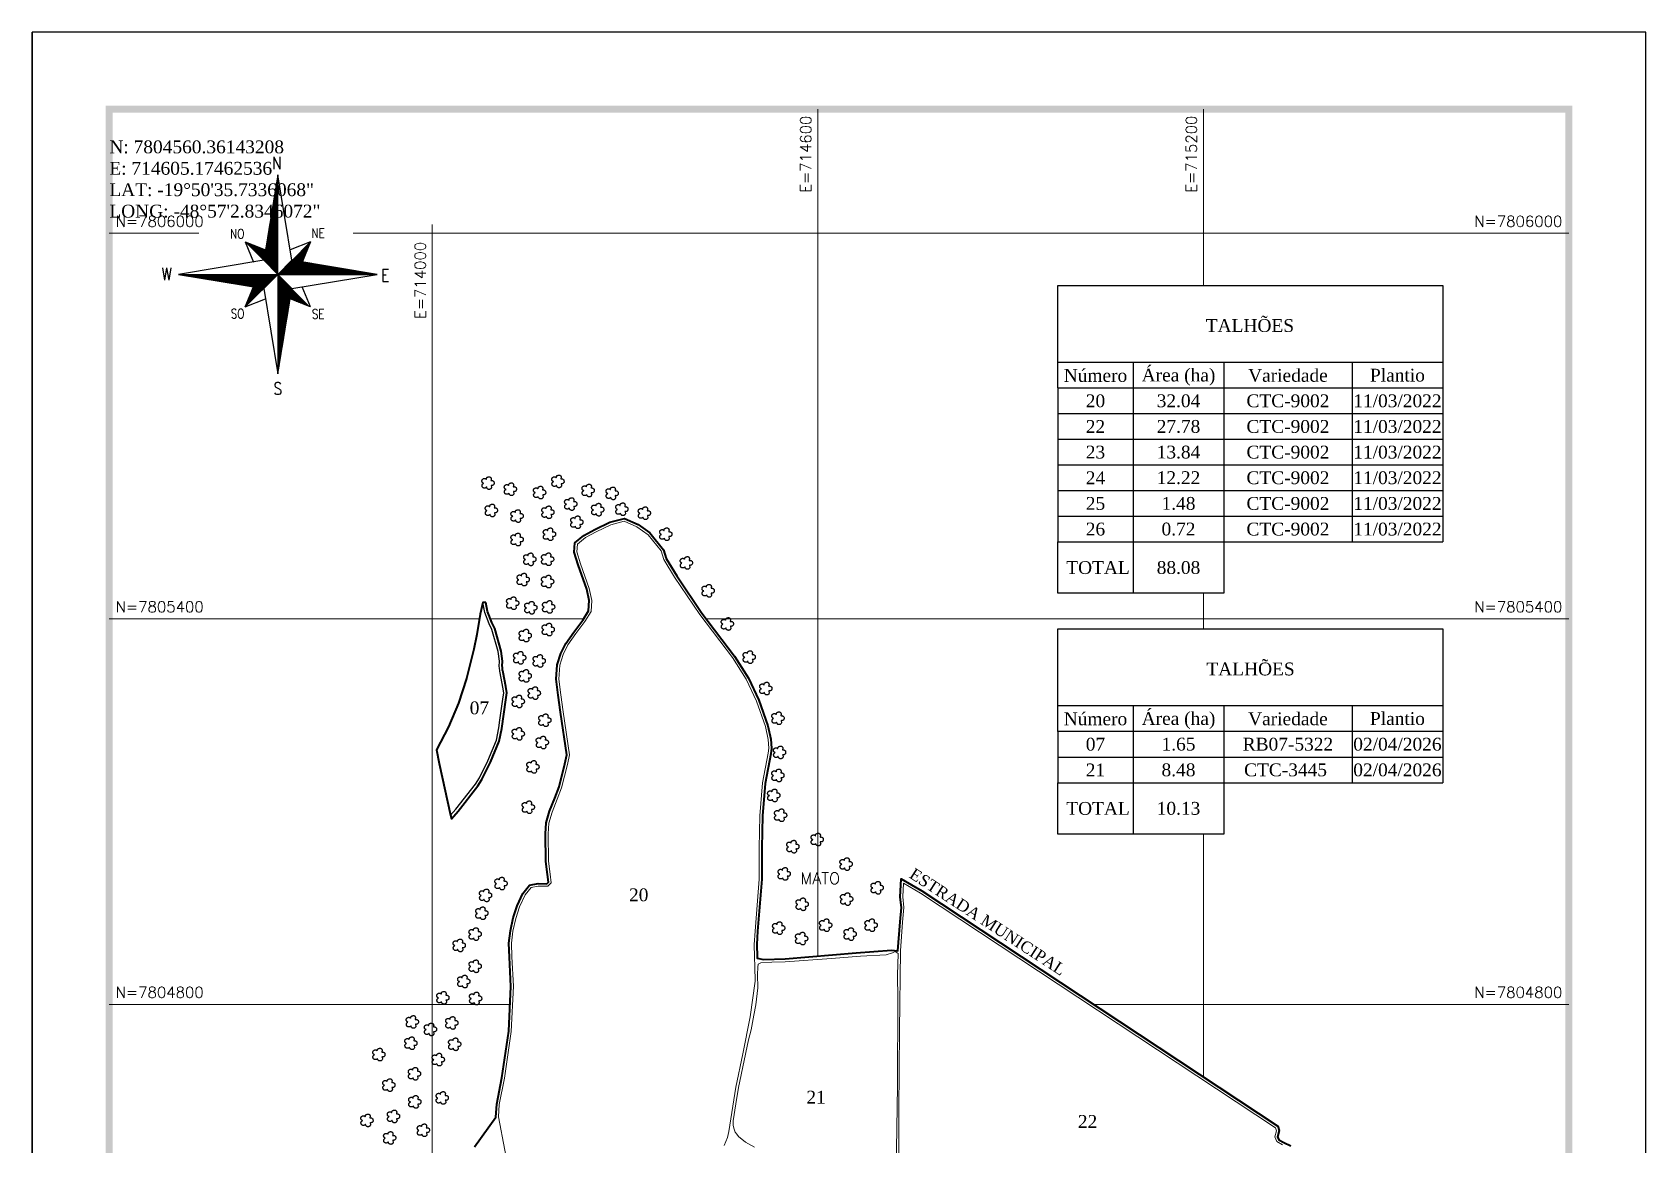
# Model space of a CAD drawing. Extents: x 713378 to 715888, y 7802762 to 7806313.
# Drawn here: x 713378 to 715888, y 7804581 to 7806313 of the extents above; entities that cross this region are included whole.
import ezdxf
from ezdxf.enums import TextEntityAlignment as Align

# ---------------------------------------------------------------- set-up
doc = ezdxf.new("R2010")
doc.units = 0
doc.header["$MEASUREMENT"] = 0
doc.linetypes.add('CONTINUO', pattern=[0])
doc.linetypes.add('LIN0', pattern=[0])
doc.layers.add('0114001175', color=1, linetype='Continuous', lineweight=40)
doc.layers.add('MALHA', color=8, linetype='Continuous', lineweight=9)
for name, color, linetype in [('0114001175007', 5, 'Continuous'), ('0114001175020', 5, 'Continuous'), ('0114001175021', 5, 'Continuous'), ('0114001175022', 5, 'Continuous'), ('MATO', 3, 'Continuous'), ('NUMERAÇÕES', 7, 'Continuous'), ('SETA_NORTE', 3, 'Continuous'), ('TABELAS', 7, 'Continuous'), ('texto', 7, 'Continuous'), ('TG', 7, 'LIN0')]:
    doc.layers.add(name, color=color, linetype=linetype)
doc.layers.add('NUMERAÇÕES DOS TALHÕES', color=7, linetype='Continuous', true_color=0xffffff)
doc.styles.add('AGROCAD', font='romans.shx')
doc.styles.add('AREAS', font='times.ttf')
doc.styles.add('ROMANS', font='romans', dxfattribs={"height": 0.2})

# ---------------------------------------------------------------- blocks, each defined once
blk = doc.blocks.new('mato')
at = {"layer": 'MATO', "color": 94, "linetype": 'CONTINUO'}
blk.add_lwpolyline([(734601.6, 7824194.7), (734600.8, 7824194.1), (734600, 7824193.3), (734599.1, 7824192.6), (734598, 7824192.3), (734596.9, 7824192.2), (734595.8, 7824192.2), (734594.9, 7824192.4), (734594.2, 7824192.7), (734593.5, 7824193.1), (734592.9, 7824193.6), (734592.3, 7824194.1), (734591.8, 7824194.7), (734591.5, 7824195.3), (734591.3, 7824195.9), (734591.2, 7824196.6), (734591, 7824197.5), (734591, 7824198.4), (734591, 7824199.3), (734591.2, 7824200), (734591.5, 7824200.5), (734591.9, 7824201), (734592.1, 7824201.5), (734592.4, 7824201.9), (734592.8, 7824202.3), (734594.2, 7824203.2), (734594.7, 7824203.6), (734594.5, 7824203.7), (734593.5, 7824204), (734593.1, 7824204.2), (734592.7, 7824204.5), (734592.3, 7824204.9), (734591.8, 7824205.6), (734591.3, 7824206.3), (734590.9, 7824207.1), (734590.7, 7824208), (734590.6, 7824208.8), (734590.7, 7824209.7), (734590.9, 7824210.7), (734591.3, 7824211.6), (734591.7, 7824212.4), (734592, 7824212.8), (734592.3, 7824213.1), (734592.7, 7824213.4), (734593.3, 7824213.8), (734593.9, 7824214.2), (734594.6, 7824214.5), (734595.3, 7824214.7), (734596, 7824214.8), (734596.6, 7824214.8), (734597.2, 7824214.8), (734597.8, 7824214.7), (734598.2, 7824214.6), (734598.7, 7824214.4), (734599.1, 7824214.3), (734599.5, 7824214), (734600, 7824213.4), (734600.5, 7824213), (734600.9, 7824212.8), (734601.1, 7824213.4), (734601.2, 7824214.2), (734601.3, 7824215.1), (734601.4, 7824215.5), (734601.5, 7824215.8), (734602, 7824216.5), (734602.3, 7824217), (734602.7, 7824217.4), (734603.2, 7824217.6), (734603.7, 7824217.8), (734604.3, 7824218), (734605.3, 7824218.4), (734605.8, 7824218.6), (734606.3, 7824218.7), (734606.9, 7824218.8), (734607.5, 7824218.8), (734608, 7824218.8), (734608.6, 7824218.7), (734609.1, 7824218.6), (734609.5, 7824218.4), (734610, 7824218.1), (734610.4, 7824217.9), (734610.7, 7824217.6), (734611, 7824217.2), (734611.3, 7824216.8), (734611.7, 7824216.3), (734611.9, 7824215.7), (734612.2, 7824215.1), (734612.4, 7824214.6), (734612.5, 7824214), (734612.5, 7824213.3), (734612.2, 7824212.1), (734611.9, 7824210.9), (734611.7, 7824210), (734612.4, 7824209.8), (734613.2, 7824209.9), (734614.1, 7824210), (734614.7, 7824209.9), (734615.4, 7824209.8), (734616, 7824209.5), (734616.6, 7824209.1), (734617.3, 7824208.6), (734617.8, 7824208.1), (734618.2, 7824207.9), (734618.6, 7824207.5), (734618.8, 7824207), (734619, 7824205.5), (734619.1, 7824203.9), (734619.1, 7824202.4), (734618.8, 7824201.5), (734618.4, 7824200.9), (734618, 7824200.3), (734617.5, 7824199.8), (734617, 7824199.3), (734616.5, 7824199), (734615.7, 7824198.7), (734614.9, 7824198.5), (734614.1, 7824198.3), (734613.3, 7824198.6), (734612.6, 7824198.7), (734612.1, 7824198.5), (734612.3, 7824197.3), (734613.2, 7824194.3), (734613.1, 7824193.5), (734613, 7824192.9), (734612.3, 7824191.8), (734611.9, 7824191.2), (734611.4, 7824190.7), (734611, 7824190.3), (734610.6, 7824189.9), (734610.1, 7824189.6), (734609.5, 7824189.4), (734608.8, 7824189.2), (734608.2, 7824189.2), (734607.5, 7824189.1), (734606.8, 7824189.2), (734605.7, 7824189.3), (734605.3, 7824189.5), (734604.8, 7824189.7), (734604.2, 7824190.1), (734603.7, 7824190.7), (734603.2, 7824191.3), (734602.7, 7824191.7), (734602.3, 7824192.2), (734602, 7824192.7), (734601.9, 7824194.3), (734601.7, 7824195)], dxfattribs=at)
blk = doc.blocks.new('A$C7F984228')
at = {"layer": 'SETA_NORTE', "linetype": 'Continuous'}
h = blk.add_hatch(dxfattribs=at)
h.set_pattern_fill('ANSI31', color=256, scale=5, angle=-90, style=0)
h.set_pattern_definition([(315, (-7849212.488, 504478.853), (11.22532015, 11.22532015), [])])
h.paths.add_polyline_path([(2671, 3542), (2716, 3816), (2183, 4030)])
h = blk.add_hatch(dxfattribs=at)
h.set_pattern_fill('ANSI31', color=256, scale=5, angle=180, style=0)
h.set_pattern_definition([(225, (504349.028, 7855425.992), (11.22532015, -11.22532015), [])])
h.paths.add_polyline_path([(3412, 3542), (3686, 3497), (3900, 4030)])
h = blk.add_hatch(dxfattribs=at)
h.set_pattern_fill('ANSI31', color=256, scale=5, style=0)
h.set_pattern_definition([(45, (-498265.35, -7849082.662), (-11.22532015, 11.22532015), [])])
h.paths.add_polyline_path([(2671, 2801), (2397, 2846), (2183, 2313)])
h = blk.add_hatch(dxfattribs=at)
h.set_pattern_fill('ANSI31', color=256, scale=5, angle=90, style=0)
h.set_pattern_definition([(135, (7855296.166, -498135.524), (-11.22532015, -11.22532015), [])])
h.paths.add_polyline_path([(3412, 2801), (3367, 2527), (3900, 2313)])
for p, q in [((2994, 5505), (3042, 5552)), ((2999, 5533), (3042, 5576)), ((3004, 5561), (3042, 5599)), ((3008, 5588), (3042, 5622)), ((3013, 5616), (3042, 5645)), ((3017, 5644), (3042, 5668)), ((3022, 5671), (3042, 5691)), ((3026, 5699), (3042, 5715)), ((3031, 5727), (3042, 5738)), ((3036, 5755), (3042, 5761)), ((3040, 5782), (3042, 5784)), ((2908, 4978), (3042, 5112)), ((2912, 5006), (3042, 5135)), ((2917, 5034), (3042, 5159)), ((2921, 5061), (3042, 5182)), ((2926, 5089), (3042, 5205)), ((2931, 5117), (3042, 5228)), ((2935, 5145), (3042, 5251)), ((2940, 5172), (3042, 5274)), ((2944, 5200), (3042, 5298)), ((2949, 5228), (3042, 5321)), ((2953, 5255), (3042, 5344)), ((2958, 5283), (3042, 5367)), ((2963, 5311), (3042, 5390)), ((2967, 5339), (3042, 5413)), ((2972, 5366), (3042, 5437)), ((2976, 5394), (3042, 5460)), ((2981, 5422), (3042, 5483)), ((2985, 5450), (3042, 5506)), ((2990, 5477), (3042, 5529)), ((2825, 4479), (3042, 4695)), ((2830, 4507), (3042, 4718)), ((2835, 4534), (3042, 4742)), ((2839, 4562), (3042, 4765)), ((2844, 4590), (3042, 4788)), ((2848, 4618), (3042, 4811)), ((2853, 4645), (3042, 4834)), ((2857, 4673), (3042, 4857)), ((2862, 4701), (3042, 4881)), ((2867, 4729), (3042, 4904)), ((2871, 4756), (3042, 4927)), ((2876, 4784), (3042, 4950)), ((2880, 4812), (3042, 4973)), ((2885, 4839), (3042, 4996)), ((2889, 4867), (3042, 5020)), ((2894, 4895), (3042, 5043)), ((2899, 4923), (3042, 5066)), ((2903, 4950), (3042, 5089)), ((2739, 3952), (3042, 4255)), ((2743, 3980), (3042, 4278)), ((2748, 4007), (3042, 4301)), ((2752, 4035), (3042, 4325)), ((2757, 4063), (3042, 4348)), ((2762, 4091), (3042, 4371)), ((2766, 4118), (3042, 4394)), ((2771, 4146), (3042, 4417)), ((2775, 4174), (3042, 4440)), ((2780, 4202), (3042, 4464)), ((2784, 4229), (3042, 4487)), ((2789, 4257), (3042, 4510)), ((2794, 4285), (3042, 4533)), ((2798, 4313), (3042, 4556)), ((2803, 4340), (3042, 4579)), ((2807, 4368), (3042, 4603)), ((2812, 4396), (3042, 4626)), ((2816, 4423), (3042, 4649)), ((2821, 4451), (3042, 4672)), ((2183, 4030), (2716, 3816)), ((2183, 4030), (2397, 3497)), ((2674, 3540), (3042, 3908)), ((2675, 3564), (3042, 3931)), ((2679, 3591), (3042, 3954)), ((2684, 3619), (3042, 3977)), ((2685, 3528), (3042, 3885)), ((2688, 3647), (3042, 4000)), ((2693, 3675), (3042, 4024)), ((2697, 3517), (3042, 3861)), ((2698, 3702), (3042, 4047)), ((2702, 3730), (3042, 4070)), ((2707, 3758), (3042, 4093)), ((2709, 3505), (3042, 3838)), ((2711, 3786), (3042, 4116)), ((2716, 3813), (3042, 4139)), ((2720, 3841), (3042, 4163)), ((2725, 3869), (3042, 4186)), ((2730, 3897), (3042, 4209)), ((2734, 3924), (3042, 4232)), ((3900, 4030), (3367, 3816)), ((3900, 4030), (3686, 3497)), ((2720, 3493), (3042, 3815)), ((2732, 3482), (3042, 3792)), ((2743, 3470), (3042, 3769)), ((2755, 3459), (3042, 3746)), ((2766, 3447), (3042, 3722)), ((2778, 3435), (3042, 3699)), ((2790, 3424), (3042, 3676)), ((2801, 3412), (3042, 3653)), ((2813, 3401), (3042, 3630)), ((2824, 3389), (3042, 3607)), ((2836, 3378), (3042, 3583)), ((2848, 3366), (3042, 3560)), ((2859, 3354), (3042, 3537)), ((2871, 3343), (3042, 3514)), ((2882, 3331), (3042, 3491)), ((2894, 3320), (3042, 3468)), ((2905, 3308), (3042, 3444)), ((2917, 3296), (3042, 3421)), ((3047, 3172), (3417, 3542)), ((3070, 3172), (3437, 3538)), ((3093, 3172), (3457, 3535)), ((3117, 3172), (3477, 3532)), ((3140, 3172), (3497, 3528)), ((3163, 3172), (3516, 3525)), ((3186, 3172), (3536, 3522)), ((3209, 3172), (3556, 3519)), ((3232, 3172), (3576, 3515)), ((3256, 3172), (3596, 3512)), ((3279, 3172), (3616, 3509)), ((3302, 3172), (3636, 3506)), ((3325, 3172), (3656, 3502)), ((3348, 3172), (3676, 3499)), ((3371, 3172), (3695, 3496)), ((3395, 3172), (3715, 3492)), ((3418, 3172), (3735, 3489)), ((3441, 3172), (3755, 3486)), ((3464, 3172), (3775, 3483)), ((3487, 3172), (3795, 3479)), ((3510, 3172), (3815, 3476)), ((3534, 3172), (3835, 3473)), ((3557, 3172), (3855, 3469)), ((3580, 3172), (3874, 3466)), ((3603, 3172), (3894, 3463)), ((3626, 3172), (3914, 3460)), ((3649, 3172), (3934, 3456)), ((3673, 3172), (3954, 3453)), ((3696, 3172), (3974, 3450)), ((3719, 3172), (3994, 3447)), ((3742, 3172), (4014, 3443)), ((3765, 3172), (4034, 3440)), ((3788, 3172), (4053, 3437)), ((3812, 3172), (4073, 3433)), ((3835, 3172), (4093, 3430)), ((3858, 3172), (4113, 3427)), ((3881, 3172), (4133, 3424)), ((3904, 3172), (4153, 3420)), ((3927, 3172), (4173, 3417)), ((3951, 3172), (4193, 3414)), ((3974, 3172), (4213, 3411)), ((3997, 3172), (4232, 3407)), ((4020, 3172), (4252, 3404)), ((428, 3170), (429, 3172)), ((448, 3167), (453, 3172)), ((468, 3164), (476, 3172)), ((488, 3161), (499, 3172)), ((508, 3157), (522, 3172)), ((528, 3154), (545, 3172)), ((548, 3151), (568, 3172)), ((567, 3148), (592, 3172)), ((587, 3144), (615, 3172)), ((607, 3141), (638, 3172)), ((627, 3138), (661, 3172)), ((647, 3134), (684, 3172)), ((667, 3131), (707, 3172)), ((687, 3128), (731, 3172)), ((707, 3125), (754, 3172)), ((727, 3121), (777, 3172)), ((746, 3118), (800, 3172)), ((766, 3115), (823, 3172)), ((786, 3112), (846, 3172)), ((806, 3108), (870, 3172)), ((826, 3105), (893, 3172)), ((846, 3102), (916, 3172)), ((866, 3098), (939, 3172)), ((886, 3095), (962, 3172)), ((906, 3092), (985, 3172)), ((925, 3089), (1009, 3172)), ((945, 3085), (1032, 3172)), ((965, 3082), (1055, 3172)), ((985, 3079), (1078, 3172)), ((1005, 3075), (1101, 3172)), ((1025, 3072), (1124, 3172)), ((1045, 3069), (1148, 3172)), ((1065, 3066), (1171, 3172)), ((1085, 3062), (1194, 3172)), ((1104, 3059), (1217, 3172)), ((1124, 3056), (1240, 3172)), ((1144, 3053), (1263, 3172)), ((1164, 3049), (1287, 3172)), ((1184, 3046), (1310, 3172)), ((1204, 3043), (1333, 3172)), ((1224, 3039), (1356, 3172)), ((1244, 3036), (1379, 3172)), ((1264, 3033), (1402, 3172)), ((1283, 3030), (1426, 3172)), ((1303, 3026), (1449, 3172)), ((1323, 3023), (1472, 3172)), ((1343, 3020), (1495, 3172)), ((1363, 3017), (1518, 3172)), ((1383, 3013), (1541, 3172)), ((1403, 3010), (1565, 3172)), ((1423, 3007), (1588, 3172)), ((1443, 3003), (1611, 3172)), ((1462, 3000), (1634, 3172)), ((1482, 2997), (1657, 3172)), ((1502, 2994), (1680, 3172)), ((1522, 2990), (1704, 3172)), ((1542, 2987), (1727, 3172)), ((1562, 2984), (1750, 3172)), ((1582, 2980), (1773, 3172)), ((1602, 2977), (1796, 3172)), ((1622, 2974), (1819, 3172)), ((1641, 2971), (1843, 3172)), ((1661, 2967), (1866, 3172)), ((1681, 2964), (1889, 3172)), ((1701, 2961), (1912, 3172)), ((1721, 2958), (1935, 3172)), ((1741, 2954), (1958, 3172)), ((1761, 2951), (1982, 3172)), ((1781, 2948), (2005, 3172)), ((1801, 2944), (2028, 3172)), ((1820, 2941), (2051, 3172)), ((1840, 2938), (2074, 3172)), ((1860, 2935), (2097, 3172)), ((1880, 2931), (2120, 3172)), ((1900, 2928), (2144, 3172)), ((1920, 2925), (2167, 3172)), ((1940, 2921), (2190, 3172)), ((1960, 2918), (2213, 3172)), ((1980, 2915), (2236, 3172)), ((1999, 2912), (2259, 3172)), ((2019, 2908), (2283, 3172)), ((2039, 2905), (2306, 3172)), ((2059, 2902), (2329, 3172)), ((2079, 2899), (2352, 3172)), ((2099, 2895), (2375, 3172)), ((2119, 2892), (2398, 3172)), ((2139, 2889), (2422, 3172)), ((2159, 2885), (2445, 3172)), ((2178, 2882), (2468, 3172)), ((3042, 3172), (2183, 2313)), ((2198, 2879), (2491, 3172)), ((2218, 2876), (2514, 3172)), ((2238, 2872), (2537, 3172)), ((2258, 2869), (2561, 3172)), ((2278, 2866), (2584, 3172)), ((2298, 2863), (2607, 3172)), ((2318, 2859), (2630, 3172)), ((2338, 2856), (2653, 3172)), ((2357, 2853), (2676, 3172)), ((2377, 2849), (2700, 3172)), ((2397, 2846), (2723, 3172)), ((2417, 2843), (2746, 3172)), ((2437, 2840), (2769, 3172)), ((2457, 2836), (2792, 3172)), ((2477, 2833), (2815, 3172)), ((2497, 2830), (2839, 3172)), ((2517, 2826), (2862, 3172)), ((2536, 2823), (2885, 3172)), ((2556, 2820), (2908, 3172)), ((2576, 2817), (2931, 3172)), ((2596, 2813), (2954, 3172)), ((2616, 2810), (2978, 3172)), ((2636, 2807), (3001, 3172)), ((2656, 2804), (3024, 3172)), ((2929, 3285), (3042, 3398)), ((2940, 3273), (3042, 3375)), ((2952, 3262), (3042, 3352)), ((2963, 3250), (3042, 3329)), ((2975, 3239), (3042, 3305)), ((2987, 3227), (3042, 3282)), ((2998, 3215), (3042, 3259)), ((3010, 3204), (3042, 3236)), ((3021, 3192), (3042, 3213)), ((3033, 3181), (3042, 3190)), ((3042, 3166), (3044, 3169)), ((3042, 3143), (3056, 3157)), ((3042, 3120), (3068, 3146)), ((3042, 3097), (3079, 3134)), ((3042, 3074), (3091, 3123)), ((3042, 3051), (3102, 3111)), ((3042, 3027), (3114, 3100)), ((3042, 3004), (3126, 3088)), ((3042, 2981), (3137, 3076)), ((3042, 2958), (3149, 3065)), ((3042, 2935), (3160, 3053)), ((3042, 2912), (3172, 3042)), ((3042, 2888), (3183, 3030)), ((3042, 2865), (3195, 3018)), ((3042, 2842), (3207, 3007)), ((3042, 2819), (3218, 2995)), ((3042, 2796), (3230, 2984)), ((4043, 3172), (4272, 3401)), ((4066, 3172), (4292, 3397)), ((4090, 3172), (4312, 3394)), ((4113, 3172), (4332, 3391)), ((4136, 3172), (4352, 3388)), ((4159, 3172), (4372, 3384)), ((4182, 3172), (4392, 3381)), ((4205, 3172), (4411, 3378)), ((4228, 3172), (4431, 3374)), ((4252, 3172), (4451, 3371)), ((4275, 3172), (4471, 3368)), ((4298, 3172), (4491, 3365)), ((4321, 3172), (4511, 3361)), ((4344, 3172), (4531, 3358)), ((4367, 3172), (4551, 3355)), ((4391, 3172), (4571, 3352)), ((4414, 3172), (4590, 3348)), ((4437, 3172), (4610, 3345)), ((4460, 3172), (4630, 3342)), ((4483, 3172), (4650, 3338)), ((4506, 3172), (4670, 3335)), ((4530, 3172), (4690, 3332)), ((4553, 3172), (4710, 3329)), ((4576, 3172), (4730, 3325)), ((4599, 3172), (4750, 3322)), ((4622, 3172), (4769, 3319)), ((4645, 3172), (4789, 3316)), ((4669, 3172), (4809, 3312)), ((4692, 3172), (4829, 3309)), ((4715, 3172), (4849, 3306)), ((4738, 3172), (4869, 3302)), ((4761, 3172), (4889, 3299)), ((4784, 3172), (4909, 3296)), ((4808, 3172), (4929, 3293)), ((4831, 3172), (4948, 3289)), ((4854, 3172), (4968, 3286)), ((4877, 3172), (4988, 3283)), ((4900, 3172), (5008, 3279)), ((4923, 3172), (5028, 3276)), ((4947, 3172), (5048, 3273)), ((4970, 3172), (5068, 3270)), ((4993, 3172), (5088, 3266)), ((5016, 3172), (5108, 3263)), ((5039, 3172), (5127, 3260)), ((5062, 3172), (5147, 3257)), ((5086, 3172), (5167, 3253)), ((5109, 3172), (5187, 3250)), ((5132, 3172), (5207, 3247)), ((5155, 3172), (5227, 3243)), ((5178, 3172), (5247, 3240)), ((5201, 3172), (5267, 3237)), ((5225, 3172), (5287, 3234)), ((5248, 3172), (5306, 3230)), ((5271, 3172), (5326, 3227)), ((5294, 3172), (5346, 3224)), ((5317, 3172), (5366, 3221)), ((5340, 3172), (5386, 3217)), ((5364, 3172), (5406, 3214)), ((5387, 3172), (5426, 3211)), ((5410, 3172), (5446, 3207)), ((5433, 3172), (5466, 3204)), ((5456, 3172), (5485, 3201)), ((5479, 3172), (5505, 3198)), ((5503, 3172), (5525, 3194)), ((5526, 3172), (5545, 3191)), ((5549, 3172), (5565, 3188)), ((5572, 3172), (5585, 3184)), ((5595, 3172), (5605, 3181)), ((5618, 3172), (5625, 3178)), ((5642, 3172), (5645, 3175)), ((2183, 2313), (2397, 2846)), ((3042, 2773), (3241, 2972)), ((3042, 2749), (3253, 2961)), ((3042, 2726), (3265, 2949)), ((3042, 2703), (3276, 2937)), ((3042, 2680), (3288, 2926)), ((3042, 2657), (3299, 2914)), ((3042, 2634), (3311, 2903)), ((3042, 2610), (3322, 2891)), ((3042, 2587), (3334, 2879)), ((3042, 2564), (3346, 2868)), ((3042, 2541), (3357, 2856)), ((3042, 2518), (3369, 2845)), ((3042, 2495), (3380, 2833)), ((3042, 2471), (3392, 2822)), ((3042, 2448), (3404, 2810)), ((3042, 2425), (3411, 2795)), ((3042, 2402), (3407, 2767)), ((3042, 2379), (3402, 2739)), ((3042, 2356), (3398, 2712)), ((3042, 2332), (3393, 2684)), ((3042, 2309), (3389, 2656)), ((3042, 2286), (3384, 2628)), ((3042, 2263), (3379, 2601)), ((3042, 2240), (3375, 2573)), ((3900, 2313), (3686, 2846)), ((2183, 2313), (2716, 2527)), ((3042, 2217), (3370, 2545)), ((3042, 2193), (3366, 2517)), ((3042, 2170), (3361, 2490)), ((3042, 2147), (3357, 2462)), ((3042, 2124), (3352, 2434)), ((3042, 2101), (3347, 2406)), ((3042, 2078), (3343, 2379)), ((3042, 2055), (3338, 2351)), ((3042, 2031), (3334, 2323)), ((3042, 2008), (3329, 2296)), ((3042, 1985), (3325, 2268)), ((3042, 1962), (3320, 2240)), ((3042, 1939), (3316, 2212)), ((3042, 1916), (3311, 2185)), ((3042, 1892), (3306, 2157)), ((3042, 1869), (3302, 2129)), ((3900, 2313), (3367, 2527)), ((3042, 1846), (3297, 2101)), ((3042, 1823), (3293, 2074)), ((3042, 1800), (3288, 2046)), ((3042, 1777), (3284, 2018)), ((3042, 1753), (3279, 1990)), ((3042, 1730), (3274, 1963)), ((3042, 1707), (3270, 1935)), ((3042, 1684), (3265, 1907)), ((3042, 1661), (3261, 1880)), ((3042, 1638), (3256, 1852)), ((3042, 1614), (3252, 1824)), ((3042, 1591), (3247, 1796)), ((3042, 1568), (3242, 1769)), ((3042, 1545), (3238, 1741)), ((3042, 1522), (3233, 1713)), ((3042, 1499), (3229, 1685)), ((3042, 1475), (3224, 1658)), ((3042, 1452), (3220, 1630)), ((3042, 1429), (3215, 1602)), ((3042, 1406), (3210, 1575)), ((3042, 1383), (3206, 1547)), ((3042, 1360), (3201, 1519)), ((3042, 1336), (3197, 1491)), ((3042, 1313), (3192, 1464)), ((3042, 1290), (3188, 1436)), ((3042, 1267), (3183, 1408)), ((3042, 1244), (3178, 1380)), ((3042, 1221), (3174, 1353)), ((3042, 1197), (3169, 1325)), ((3042, 1174), (3165, 1297)), ((3042, 1151), (3160, 1269)), ((3042, 1128), (3156, 1242)), ((3042, 1105), (3151, 1214)), ((3042, 1082), (3146, 1186)), ((3042, 1058), (3142, 1159)), ((3042, 1035), (3137, 1131)), ((3042, 1012), (3133, 1103)), ((3042, 989), (3128, 1075)), ((3042, 966), (3124, 1048)), ((3042, 943), (3119, 1020)), ((3042, 919), (3115, 992)), ((3042, 896), (3110, 964)), ((3042, 873), (3105, 937)), ((3042, 850), (3101, 909)), ((3042, 827), (3096, 881)), ((3042, 804), (3092, 853)), ((3042, 780), (3087, 826)), ((3042, 757), (3083, 798)), ((3042, 734), (3078, 770)), ((3042, 711), (3073, 743)), ((3042, 688), (3069, 715)), ((3042, 665), (3064, 687)), ((3042, 641), (3060, 659)), ((3042, 618), (3055, 632)), ((3042, 595), (3051, 604)), ((3042, 572), (3046, 576))]:
    blk.add_line(p, q, dxfattribs=at)
blk.add_lwpolyline([(3412, 2801), (5663, 3172), (3412, 3542), (3042, 5792), (2671, 3542), (421, 3172), (2671, 2801), (3042, 551)], close=True, dxfattribs=at)
for points in [[(3042, 3172), (3042, 5792)], [(3042, 3172), (2671, 3542)], [(3042, 3172), (3412, 3542)], [(421, 3172), (5663, 3172)], [(3042, 3172), (2671, 2801)], [(3042, 3172), (3412, 2801)], [(3042, 3172), (3042, 551)]]:
    blk.add_lwpolyline(points, dxfattribs=at)
at = {"layer": 'texto', "color": 0, "lineweight": 30, "style": 'ROMANS', "width": 0.8}
for s, height, p in [('N ', 325, (2890, 5949)), ('NO', 250, (1784, 4117)), ('NE', 250, (3926, 4135)), ('W', 325, (-25, 3016)), ('E', 325, (5767, 2986)), ('SO', 250, (1801, 2010)), ('SE', 250, (3938, 2001)), ('S', 325, (2930, 0))]:
    blk.add_text(s, height=height, dxfattribs=at).set_placement(p)
blk = doc.blocks.new('area_de_talhao')
at = {"layer": 'NUMERAÇÕES', "linetype": 'Continuous', "style": 'AREAS'}
blk.add_attdef('NRO', text='', height=20, dxfattribs=at).set_placement((0, 6.1), align=Align.CENTER)
blk = doc.blocks.new('coordf')
at = {"layer": 'MALHA', "linetype": 'Continuous', "style": 'AGROCAD'}
blk.add_attdef('COORDF', text='', height=10, dxfattribs=at).set_placement((-6, 6), align=Align.RIGHT)
blk = doc.blocks.new('coordi')
at = {"layer": 'MALHA', "linetype": 'Continuous', "style": 'AGROCAD'}
blk.add_attdef('COORDI', (6, 6), '', height=10, dxfattribs=at)

msp = doc.modelspace()

# ---------------------------------------------------------------- linework, layer by layer
at = {"layer": '0114001175'}
msp.add_lwpolyline([(714065.6, 7804578.3), (714098.9, 7804624.4), (714100.4, 7804644.7), (714108.3, 7804685.7), (714119, 7804758.1), (714122.2, 7804828), (714120, 7804873.5), (714119.2, 7804895.3), (714121.7, 7804914.4), (714126, 7804934.6), (714132.2, 7804953.3), (714141.2, 7804972.7), (714151.5, 7804985.7), (714164.6, 7804988), (714178.2, 7804987.7), (714181, 7804990.4), (714179.3, 7805002.1), (714176.7, 7805022.4), (714176.4, 7805065.6), (714177.3, 7805082.6), (714182.6, 7805100.4), (714190.7, 7805120.8), (714197.5, 7805138.4), (714206.5, 7805174.5), (714209.7, 7805188.2), (714199.7, 7805254.8), (714196, 7805281.1), (714192.9, 7805306.2), (714194.4, 7805328.6), (714200.1, 7805346.1), (714207.7, 7805361.4), (714220.4, 7805379.5), (714234.4, 7805397.9), (714243.2, 7805412.4), (714244.3, 7805428.3), (714240.5, 7805446), (714227.1, 7805484.2), (714220.9, 7805503.6), (714221.9, 7805518.1), (714236.1, 7805529.8), (714253.1, 7805538.9), (714276.5, 7805550.2), (714299, 7805556.1), (714320.3, 7805546.7), (714338.8, 7805533.9), (714359.8, 7805507.6), (714363.9, 7805493.9), (714380.5, 7805467.1), (714419.6, 7805408.8), (714470.4, 7805342.1), (714492.1, 7805307.8), (714508.4, 7805273.3), (714522.2, 7805233.4), (714526.9, 7805212.6), (714528, 7805198.7), (714526.9, 7805190.1), (714517.9, 7805143.9), (714514, 7805093.2), (714512.9, 7805043.7), (714512.8, 7804994.6), (714506.3, 7804913.7), (714504.9, 7804893), (714505.7, 7804874.1), (714505.8, 7804871.7), (714515.3, 7804869.8), (714549.2, 7804870.7), (714659.9, 7804880.1), (714714.7, 7804884.1), (714724.5, 7804883.1), (714728, 7804928.5), (714730.1, 7804950.5), (714728.1, 7804966.9), (714729.8, 7804995.3), (714761.8, 7804976.5), (715315.9, 7804610.2), (715318.1, 7804603.4), (715315.4, 7804594), (715317.4, 7804589.2), (715325.1, 7804584.7), (715336.3, 7804580)], dxfattribs=at)
at = {"layer": '0114001175', "color": 1}
msp.add_lwpolyline([(714083.2, 7805425.2), (714078.6, 7805425.2), (714074.5, 7805407.2), (714069.6, 7805375.7), (714064.6, 7805352.7), (714053.4, 7805307.2), (714040.7, 7805268.8), (714025.1, 7805231.8), (714006.4, 7805196.2), (714011, 7805174.9), (714028.5, 7805094.3), (714029.8, 7805088.9), (714040.1, 7805100.8), (714071, 7805139.9), (714077.4, 7805150.1), (714090.5, 7805176.9), (714104.2, 7805209.5), (714108.1, 7805229.5), (714114.3, 7805274.1), (714116.1, 7805284.7), (714114.5, 7805294.5), (714110.3, 7805316.5), (714110.3, 7805317.1), (714109.6, 7805318.9), (714109.5, 7805319.4), (714109.1, 7805324.1), (714108.8, 7805326.1), (714109.3, 7805334.2), (714107.1, 7805349.8), (714097.3, 7805385), (714092.7, 7805394.1), (714086.2, 7805411.4)], close=True, dxfattribs=at)
at = {"layer": '0114001175007'}
msp.add_lwpolyline([(714086.4, 7805178.8), (714099.8, 7805210.9), (714103.7, 7805230.2), (714105.3, 7805242.3), (714109.9, 7805274.8), (714111.6, 7805284.8), (714110.1, 7805293.7), (714105.8, 7805316.1), (714105.8, 7805316.3), (714105.4, 7805317.4), (714105, 7805318.6), (714104.7, 7805323.5), (714104.2, 7805325.8), (714104.8, 7805334), (714102.7, 7805348.9), (714093, 7805383.4), (714088.5, 7805392.3), (714081.9, 7805410.1), (714078.6, 7805425.2), (714074.5, 7805407.2), (714069.6, 7805375.7), (714064.6, 7805352.7), (714053.4, 7805307.2), (714040.7, 7805268.8), (714025.1, 7805231.8), (714006.4, 7805196.2), (714028.5, 7805094.3), (714036.6, 7805103.7), (714067.3, 7805142.5), (714073.4, 7805152.3)], close=True, dxfattribs=at)
at = {"layer": '0114001175020', "lineweight": 20}
msp.add_lwpolyline([(714454.3, 7804580.2), (714459.4, 7804592.5), (714461.5, 7804602.3), (714472.3, 7804670.9), (714483.1, 7804723.2), (714494.9, 7804780.6), (714502.5, 7804835.9), (714502.2, 7804858.3), (714501.7, 7804874), (714500.9, 7804893.1), (714502.3, 7804914), (714508.8, 7804994.8), (714508.9, 7805043.7), (714510, 7805093.4), (714513.9, 7805144.5), (714522.9, 7805190.7), (714524, 7805198.8), (714523, 7805212), (714518.4, 7805232.3), (714504.7, 7805271.8), (714488.5, 7805305.9), (714467.1, 7805339.8), (714416.3, 7805406.5), (714377.1, 7805465), (714360.2, 7805492.3), (714356.2, 7805505.7), (714336.1, 7805530.9), (714318.4, 7805543.2), (714298.7, 7805551.9), (714277.9, 7805546.4), (714255, 7805535.3), (714238.4, 7805526.5), (714225.8, 7805516.1), (714224.9, 7805504.1), (714230.9, 7805485.5), (714244.3, 7805447.1), (714248.3, 7805428.6), (714247.1, 7805411.2), (714237.7, 7805395.7), (714223.6, 7805377.1), (714211.2, 7805359.3), (714203.8, 7805344.5), (714198.4, 7805327.8), (714196.9, 7805306.3), (714199.9, 7805281.7), (714203.7, 7805255.4), (714213.7, 7805188.1), (714210.4, 7805173.5), (714201.3, 7805137.2), (714194.5, 7805119.3), (714186.4, 7805099.1), (714181.2, 7805081.9), (714180.4, 7805065.5), (714180.7, 7805022.7), (714183.3, 7805002.7), (714185.2, 7804989), (714179.9, 7804983.7), (714164.9, 7804984), (714153.7, 7804982.1), (714144.6, 7804970.6), (714135.9, 7804951.8), (714129.9, 7804933.5), (714125.6, 7804913.7), (714123.2, 7804895.1), (714124, 7804873.7), (714126.2, 7804828.1), (714123, 7804757.7), (714112.2, 7804685), (714104.3, 7804644.2), (714102.9, 7804624.7), (714122.7, 7804520.9)], dxfattribs=at)
at = {"layer": '0114001175021', "lineweight": 20}
msp.add_lwpolyline([(714501.3, 7804577.8), (714487.4, 7804585.3), (714476.7, 7804594.5), (714474.2, 7804598.1), (714471.6, 7804601.1), (714469.3, 7804607.5), (714468.4, 7804611.7), (714468.5, 7804618.8), (714472.2, 7804645), (714476.5, 7804670.4), (714492.2, 7804744.8), (714496.2, 7804760.5), (714500.3, 7804783), (714503.7, 7804799.1), (714506.6, 7804825.7), (714506.4, 7804846.3), (714506.9, 7804857.6), (714507.2, 7804862.3), (714511.4, 7804864.6), (714528.7, 7804865.4), (714549.2, 7804866.1), (714621.1, 7804871.5), (714666.7, 7804874.8), (714706.5, 7804877), (714716.4, 7804880.3), (714720.4, 7804882), (714725.3, 7804879.3), (714723.8, 7804845.3), (714724.3, 7804809.6), (714723.8, 7804672.8), (714720.3, 7804444.4)], dxfattribs=at)
at = {"layer": '0114001175022', "lineweight": 20}
msp.add_lwpolyline([(715323.3, 7804581.1), (715314.2, 7804586.4), (715311.2, 7804593.8), (715313.9, 7804603.3), (715312.5, 7804607.6), (714759.7, 7804973.1), (714733.4, 7804988.5), (714732.2, 7804967.1), (714734.1, 7804950.6), (714732, 7804928.1), (714728.5, 7804883.4), (714727.1, 7804759.6), (714726.3, 7804635.5), (714726.3, 7804528.1)], dxfattribs=at)
at = {"layer": 'MALHA'}
for points in [[(714600, 7804875), (714600, 7806193.4)], [(715200, 7805919), (715200, 7806193.4)], [(714000, 7803124.6), (714000, 7806013.8)], [(713497.2, 7806000), (713637, 7806000)], [(713876.9, 7806000), (715768.8, 7806000)], [(715200, 7805384.5), (715200, 7805439.9)], [(713497.2, 7805400), (714073.3, 7805400)], [(714090.4, 7805400), (714235.7, 7805400)], [(714426.3, 7805400), (715768.8, 7805400)], [(715200, 7804686.8), (715200, 7805065.1)], [(713497.2, 7804800), (714120.9, 7804800)], [(715028.8, 7804800), (715768.8, 7804800)]]:
    msp.add_lwpolyline(points, dxfattribs=at)
at = {"layer": 'TABELAS'}
for p, q in [((714973.3, 7805759.3), (714973.3, 7805919)), ((714973.3, 7805919), (715572.5, 7805919)), ((715572.5, 7805919), (715572.5, 7805759.3)), ((715572.5, 7805799.2), (714973.3, 7805799.2)), ((715090.9, 7805799.2), (715090.9, 7805759.3)), ((715231.8, 7805799.2), (715231.8, 7805759.3)), ((715431.4, 7805799.2), (715431.4, 7805759.3)), ((714973.3, 7805759.3), (714973.3, 7805719.4)), ((714973.3, 7805759.3), (715572.5, 7805759.3)), ((715090.9, 7805759.3), (715090.9, 7805719.4)), ((715231.8, 7805759.3), (715231.8, 7805719.4)), ((715431.4, 7805759.3), (715431.4, 7805719.4)), ((715431.4, 7805759.3), (715431.4, 7805719.4)), ((715572.5, 7805759.3), (715572.5, 7805719.4)), ((714973.3, 7805719.4), (714973.3, 7805679.4)), ((714973.3, 7805719.4), (715572.5, 7805719.4)), ((715090.9, 7805719.4), (715090.9, 7805679.4)), ((715231.8, 7805719.4), (715231.8, 7805679.4)), ((715431.4, 7805719.4), (715431.4, 7805679.4)), ((715431.4, 7805719.4), (715431.4, 7805679.4)), ((715572.5, 7805719.4), (715572.5, 7805679.4)), ((714973.3, 7805679.4), (714973.3, 7805639.5)), ((714973.3, 7805679.4), (715572.5, 7805679.4)), ((715090.9, 7805679.4), (715090.9, 7805639.5)), ((715231.8, 7805679.4), (715231.8, 7805639.5)), ((715431.4, 7805679.4), (715431.4, 7805639.5)), ((715431.4, 7805679.4), (715431.4, 7805639.5)), ((715572.5, 7805679.4), (715572.5, 7805639.5)), ((714973.3, 7805639.5), (714973.3, 7805599.6)), ((714973.3, 7805639.5), (715572.5, 7805639.5)), ((715090.9, 7805639.5), (715090.9, 7805599.6)), ((715231.8, 7805639.5), (715231.8, 7805599.6)), ((715431.4, 7805639.5), (715431.4, 7805599.6)), ((715431.4, 7805639.5), (715431.4, 7805599.6)), ((715572.5, 7805639.5), (715572.5, 7805599.6)), ((714973.3, 7805599.6), (714973.3, 7805559.7)), ((714973.3, 7805599.6), (715572.5, 7805599.6)), ((715090.9, 7805599.6), (715090.9, 7805559.7)), ((715231.8, 7805599.6), (715231.8, 7805559.7)), ((715431.4, 7805599.6), (715431.4, 7805559.7)), ((715431.4, 7805599.6), (715431.4, 7805559.7)), ((715572.5, 7805599.6), (715572.5, 7805559.7)), ((714973.3, 7805559.7), (714973.3, 7805519.7)), ((714973.3, 7805559.7), (715572.5, 7805559.7)), ((715090.9, 7805559.7), (715090.9, 7805519.7)), ((715231.8, 7805559.7), (715231.8, 7805519.7)), ((715431.4, 7805559.7), (715431.4, 7805519.7)), ((715431.4, 7805559.7), (715431.4, 7805519.7)), ((715572.5, 7805559.7), (715572.5, 7805519.7)), ((714973.3, 7805439.9), (714973.3, 7805519.7)), ((714973.3, 7805519.7), (715572.5, 7805519.7)), ((715090.9, 7805519.7), (715090.9, 7805439.9)), ((715231.8, 7805519.7), (715231.8, 7805439.9)), ((715231.8, 7805439.9), (714973.3, 7805439.9)), ((714973.3, 7805224.8), (714973.3, 7805384.5)), ((714973.3, 7805384.5), (715572.5, 7805384.5)), ((715572.5, 7805384.5), (715572.5, 7805224.8)), ((715572.5, 7805264.8), (714973.3, 7805264.8)), ((715090.9, 7805264.8), (715090.9, 7805184.9)), ((715231.8, 7805264.8), (715231.8, 7805184.9)), ((715431.4, 7805264.8), (715431.4, 7805184.9)), ((714973.3, 7805224.8), (714973.3, 7805145)), ((715572.5, 7805224.8), (714973.3, 7805224.8)), ((715572.5, 7805224.8), (715572.5, 7805145)), ((714973.3, 7805184.9), (715572.5, 7805184.9)), ((715090.9, 7805184.9), (715090.9, 7805145)), ((715231.8, 7805184.9), (715231.8, 7805145)), ((715431.4, 7805184.9), (715431.4, 7805145)), ((715431.4, 7805184.9), (715431.4, 7805145)), ((714973.3, 7805065.1), (714973.3, 7805145)), ((714973.3, 7805145), (715572.5, 7805145)), ((715090.9, 7805145), (715090.9, 7805065.1)), ((715231.8, 7805145), (715231.8, 7805065.1)), ((715231.8, 7805065.1), (714973.3, 7805065.1))]:
    msp.add_line(p, q, dxfattribs=at)
at = {"layer": 'TG', "color": 174, "linetype": 'LIN0'}
msp.add_line((713377.6, 7802762), (713377.6, 7806312.9), dxfattribs=at)
at = {"layer": 'TG', "color": 174, "linetype": 'LIN0', "flags": 128}
msp.add_lwpolyline([(715888.4, 7802762), (715888.4, 7806312.9), (713377.6, 7806312.9), (713377.6, 7802762)], close=True, dxfattribs=at)
at = {"layer": 'TG', "color": 174, "linetype": 'LIN0', "const_width": 10.9, "flags": 128}
msp.add_lwpolyline([(715768.8, 7802881.5), (715768.8, 7806193.4), (713497.2, 7806193.4), (713497.2, 7802881.5)], close=True, dxfattribs=at)

# ---------------------------------------------------------------- block references
at = {"linetype": 'ByBlock', "xscale": 0.05902870644843795, "yscale": 0.05902870644843795, "zscale": 0.05902870644843795, "rotation": 0.0001218493132139065}
msp.add_blockref('A$C7F984228', (713580.2, 7805748.9), dxfattribs=at)
at = {"layer": 'MALHA'}
ref = msp.add_blockref('coordf', (714600, 7806193.4), dxfattribs=dict(at, xscale=1.7, yscale=1.7, zscale=1.7, rotation=90))
ref.add_attrib('COORDF', 'E=714600', dxfattribs={"height": 17, "rotation": 90, "style": 'AGROCAD'}).set_placement((714589.8, 7806183.2), align=Align.RIGHT)
ref = msp.add_blockref('coordf', (715200, 7806193.4), dxfattribs=dict(at, xscale=1.7, yscale=1.7, zscale=1.7, rotation=90))
ref.add_attrib('COORDF', 'E=715200', dxfattribs={"height": 17, "rotation": 90, "style": 'AGROCAD'}).set_placement((715189.8, 7806183.2), align=Align.RIGHT)
ref = msp.add_blockref('coordi', (713497.2, 7806000), dxfattribs=dict(at, xscale=1.7, yscale=1.7, zscale=1.7))
ref.add_attrib('COORDI', 'N=7806000', (713507.4, 7806010.2), dxfattribs={"height": 17, "style": 'AGROCAD'})
ref = msp.add_blockref('coordf', (715768.8, 7806000), dxfattribs=dict(at, xscale=1.7, yscale=1.7, zscale=1.7))
ref.add_attrib('COORDF', 'N=7806000', dxfattribs={"height": 17, "style": 'AGROCAD'}).set_placement((715758.6, 7806010.2), align=Align.RIGHT)
ref = msp.add_blockref('coordf', (714000, 7805997), dxfattribs=dict(at, xscale=1.7, yscale=1.7, zscale=1.7, rotation=90))
ref.add_attrib('COORDF', 'E=714000', dxfattribs={"height": 17, "rotation": 90, "style": 'AGROCAD'}).set_placement((713989.8, 7805986.8), align=Align.RIGHT)
ref = msp.add_blockref('coordi', (713497.2, 7805400), dxfattribs=dict(at, xscale=1.7, yscale=1.7, zscale=1.7))
ref.add_attrib('COORDI', 'N=7805400', (713507.4, 7805410.2), dxfattribs={"height": 17, "style": 'AGROCAD'})
ref = msp.add_blockref('coordf', (715768.8, 7805400), dxfattribs=dict(at, xscale=1.7, yscale=1.7, zscale=1.7))
ref.add_attrib('COORDF', 'N=7805400', dxfattribs={"height": 17, "style": 'AGROCAD'}).set_placement((715758.6, 7805410.2), align=Align.RIGHT)
ref = msp.add_blockref('coordi', (713497.2, 7804800), dxfattribs=dict(at, xscale=1.7, yscale=1.7, zscale=1.7))
ref.add_attrib('COORDI', 'N=7804800', (713507.4, 7804810.2), dxfattribs={"height": 17, "style": 'AGROCAD'})
ref = msp.add_blockref('coordf', (715768.8, 7804800), dxfattribs=dict(at, xscale=1.7, yscale=1.7, zscale=1.7))
ref.add_attrib('COORDF', 'N=7804800', dxfattribs={"height": 17, "style": 'AGROCAD'}).set_placement((715758.6, 7804810.2), align=Align.RIGHT)
at = {"layer": 'MATO', "linetype": 'Continuous', "xscale": 0.6666666666666666, "yscale": 0.6666666666666666, "zscale": 0.6666666666666666}
for p in [(224350.2, 2589475.3), (224385, 2589465.7), (224430.5, 2589460.6), (224459, 2589477.9), (224506, 2589463.7), (224543.3, 2589459.3), (224355.4, 2589432.7), (224443.4, 2589429.8), (224478.9, 2589442.7), (224520.9, 2589433.9), (224558.5, 2589434.6), (224395.4, 2589424), (224488.4, 2589414.3), (224593.5, 2589428.4), (224395.4, 2589387.4), (224445.7, 2589395.6), (224626.8, 2589395.7), (224415.2, 2589356.6), (224442.9, 2589356.7), (224658.8, 2589351), (224404.9, 2589325.1), (224442.9, 2589322), (224692.7, 2589307.6), (224388.6, 2589288.3), (224416.8, 2589281.3), (224444.5, 2589282.5), (224722.6, 2589256), (224408.1, 2589237.9), (224443.9, 2589247.3), (224399.5, 2589203.3), (224756.6, 2589204.4), (224429.8, 2589198.4), (224408.1, 2589175.1), (224782.4, 2589155.5), (224397.3, 2589135.4), (224422.2, 2589148.4), (224438.5, 2589106.1), (224801.4, 2589109.3), (224397.3, 2589085), (224434.7, 2589071.5), (224803.9, 2589056.1), (224420.1, 2589033.6), (224801.3, 2589020.2), (224794.8, 2588989.1), (224412.9, 2588970.8), (224805.5, 2588958.3), (224824.6, 2588909.4), (224862.4, 2588920.5), (224907.4, 2588882.3), (224370.4, 2588852), (224811.1, 2588867), (224346.4, 2588833.6), (224908.3, 2588827.8), (224955.7, 2588845.4), (224340.6, 2588805.8), (224839, 2588819.7), (224802.5, 2588782.6), (224875.6, 2588787.1), (224946.3, 2588787.1), (224305.4, 2588755.7), (224330.1, 2588773.3), (224838.2, 2588766.4), (224913.7, 2588773.3), (224330.1, 2588723.2), (224312.5, 2588699.5), (224280, 2588674.2), (224330.9, 2588673.1), (224232.4, 2588636.6), (224260.6, 2588625), (224293.8, 2588635), (224230.2, 2588603.5), (224298.3, 2588601.8), (224180.4, 2588585.8), (224272.8, 2588578), (224235.7, 2588555.9), (224195.9, 2588538.2), (224236.3, 2588512.2), (224278.9, 2588518.3), (224161.8, 2588483.4), (224203.1, 2588489.6), (224197.2, 2588456), (224249.6, 2588468)]:
    msp.add_blockref('mato', p, dxfattribs=at)
at = {"layer": 'NUMERAÇÕES DOS TALHÕES'}
ref = msp.add_blockref('area_de_talhao', (714073.4, 7805245.3), dxfattribs=at)
ref.add_attrib('NRO', '07', dxfattribs={"layer": 'NUMERAÇÕES', "height": 20, "style": 'AREAS'}).set_placement((714073.4, 7805251.4), align=Align.CENTER)
ref = msp.add_blockref('area_de_talhao', (714321.3, 7804954.3), dxfattribs=at)
ref.add_attrib('NRO', '20', dxfattribs={"layer": 'NUMERAÇÕES', "height": 20, "style": 'AREAS'}).set_placement((714321.3, 7804960.4), align=Align.CENTER)
ref = msp.add_blockref('area_de_talhao', (714597.3, 7804639.4), dxfattribs=at)
ref.add_attrib('NRO', '21', dxfattribs={"layer": 'NUMERAÇÕES', "height": 20, "style": 'AREAS'}).set_placement((714597.3, 7804645.5), align=Align.CENTER)
ref = msp.add_blockref('area_de_talhao', (715019.8, 7804601.6), dxfattribs=at)
ref.add_attrib('NRO', '22', dxfattribs={"layer": 'NUMERAÇÕES', "height": 20, "style": 'AREAS'}).set_placement((715019.8, 7804607.7), align=Align.CENTER)

# ---------------------------------------------------------------- texts
at = {"layer": 'NUMERAÇÕES DOS TALHÕES', "color": 0, "insert": (713833.6, 7806024.1), "char_height": 20, "attachment_point": 9, "style": 'AREAS'}
msp.add_mtext('\\A1;\\pxql;N: 7804560.36143208\\PE: 714605.17462536\\PLAT: -19%%D50\'35.7336068" \\PLONG: -48%%D57\'2.8346072" ', dxfattribs=at)
at = {"layer": 'TABELAS', "style": 'AREAS'}
for s, p in [('TALHÕES', (715272.4, 7805859.1)), ('Número', (715032.1, 7805779.3)), ('Área (ha)', (715161.3, 7805779.3)), ('Variedade', (715331.6, 7805779.3)), ('20', (715032.1, 7805739.3)), ('32.04', (715161.3, 7805739.3)), ('CTC-9002', (715331.6, 7805739.3)), ('11/03/2022', (715502, 7805739.3)), ('22', (715032.1, 7805699.4)), ('27.78', (715161.3, 7805699.4)), ('CTC-9002', (715331.6, 7805699.4)), ('11/03/2022', (715502, 7805699.4)), ('23', (715032.1, 7805659.5)), ('13.84', (715161.3, 7805659.5)), ('CTC-9002', (715331.6, 7805659.5)), ('11/03/2022', (715502, 7805659.5)), ('24', (715032.1, 7805619.6)), ('12.22', (715161.3, 7805619.6)), ('CTC-9002', (715331.6, 7805619.6)), ('11/03/2022', (715502, 7805619.6)), ('25', (715032.1, 7805579.6)), ('1.48', (715161.3, 7805579.6)), ('CTC-9002', (715331.6, 7805579.6)), ('11/03/2022', (715502, 7805579.6)), ('26', (715032.1, 7805539.7)), ('0.72', (715161.3, 7805539.7)), ('CTC-9002', (715331.6, 7805539.7)), ('11/03/2022', (715502, 7805539.7)), ('88.08', (715161.3, 7805479.8)), ('TALHÕES', (715273.4, 7805324.6)), ('Número', (715032.1, 7805244.8)), ('Área (ha)', (715161.3, 7805244.8)), ('Variedade', (715331.6, 7805244.8)), ('07', (715032.1, 7805204.9)), ('1.65', (715161.3, 7805204.9)), ('RB07-5322', (715331.6, 7805204.9)), ('02/04/2026', (715502, 7805204.9)), ('21', (715032.1, 7805164.9)), ('8.48', (715161.3, 7805164.9)), ('CTC-3445 ', (715331.6, 7805164.9)), ('02/04/2026', (715502, 7805164.9)), ('10.13', (715161.3, 7805105))]:
    msp.add_text(s, height=19.97, dxfattribs=at).set_placement(p, align=Align.MIDDLE)
for p in [(715502, 7805779.3), (715502, 7805244.8)]:
    msp.add_text('Plantio', height=19.97, dxfattribs=at).set_placement(p, align=Align.MIDDLE_CENTER)
at = {"layer": 'TABELAS', "color": 1, "style": 'AREAS'}
for p in [(714986.6, 7805469.8), (714986.6, 7805095)]:
    msp.add_text('TOTAL', height=19.97, dxfattribs=at).set_placement(p)
at = {"layer": 'texto', "color": 3, "linetype": 'ByBlock', "insert": (714603.7, 7804996), "char_height": 18, "attachment_point": 5, "style": 'ROMANS'}
msp.add_mtext_dynamic_manual_height_columns('{\\C7;MATO}', width=44.863, gutter_width=1, heights=[0], dxfattribs=at)
at = {"layer": 'texto', "color": 3, "linetype": 'ByBlock', "insert": (714864.4, 7804928.4), "char_height": 18, "attachment_point": 5, "rotation": 326.9754, "style": 'AREAS'}
msp.add_mtext_dynamic_manual_height_columns('{\\C7;ESTRADA MUNICIPAL}', width=632.805, gutter_width=1, heights=[0], dxfattribs=at)

doc.saveas('drawing.dxf')
